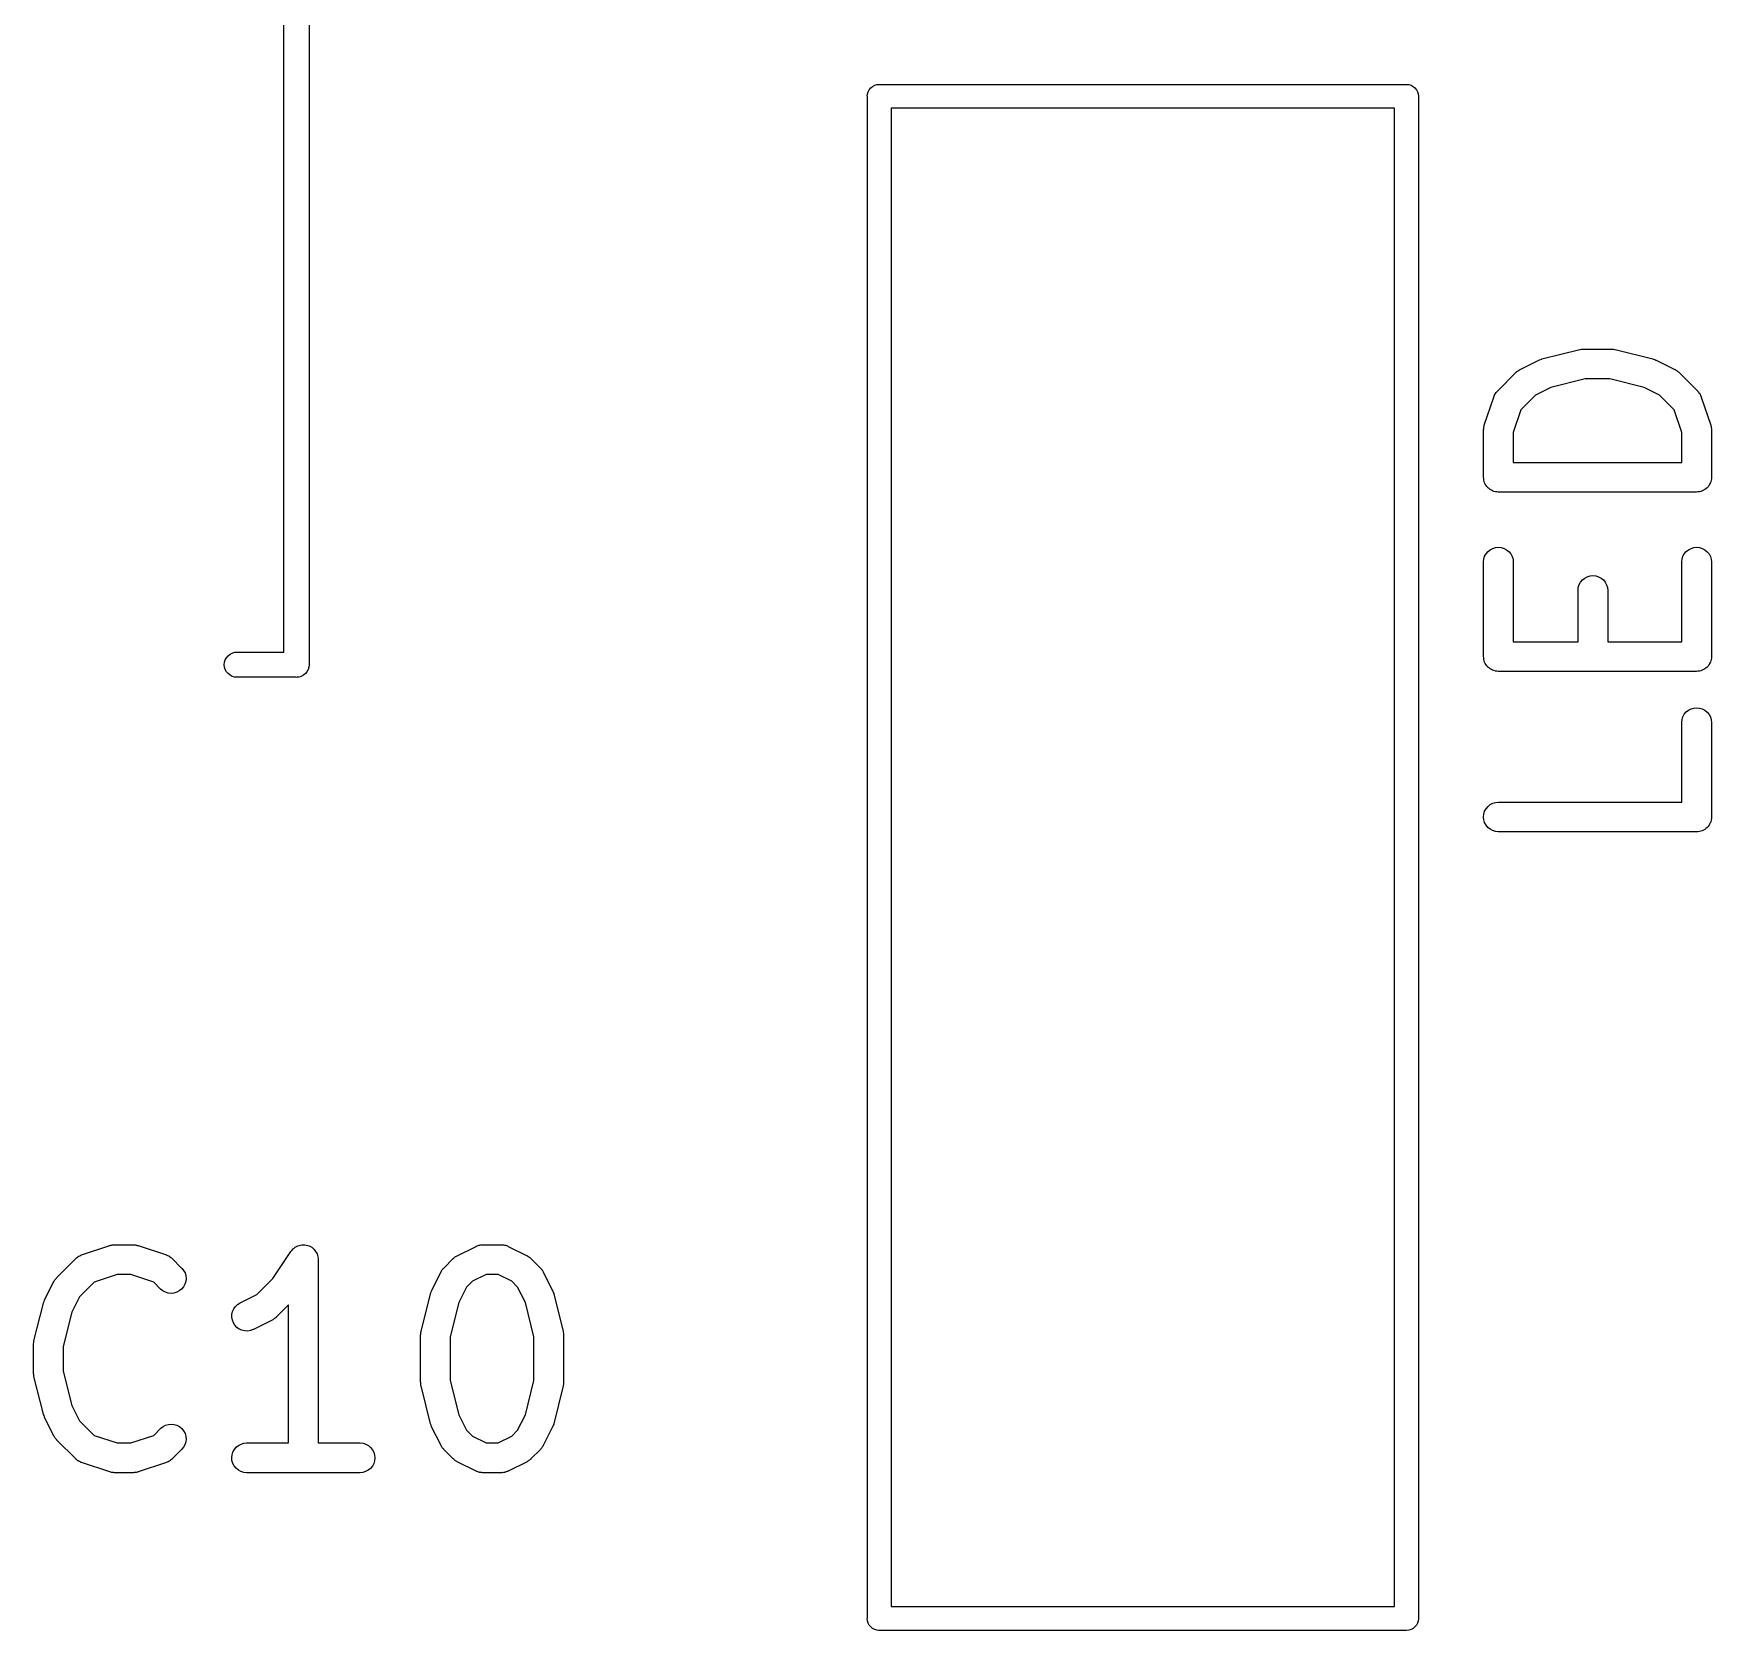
# Model space of a CAD drawing. Extents: x 82.9 to 154.2, y -94.9 to -68.3.
# Drawn here: x 145.76 to 154.23, y -87.62 to -79.57 of the extents above; entities that cross this region are included whole.
import ezdxf

# ---------------------------------------------------------------- set-up
doc = ezdxf.new("R2010")
doc.units = 0
doc.layers.add('BLACK', color=7, linetype='CONTINUOUS')

msp = doc.modelspace()

# ---------------------------------------------------------------- linework, layer by layer
at = {"layer": 'BLACK', "linetype": 'CONTINUOUS'}
for p, q in [((147.026, -82.6873), (147.025, -69.8143)), ((147.153, -69.7539), (147.153, -82.7477)), ((149.968, -79.883), (149.969, -79.8712)), ((149.969, -79.8859), (149.968, -79.883)), ((149.969, -79.8712), (149.973, -79.8599)), ((149.969, -87.56), (149.969, -79.8859)), ((149.973, -79.8599), (149.978, -79.8495)), ((149.978, -79.8495), (149.986, -79.8404)), ((149.986, -79.8404), (149.995, -79.8329)), ((149.995, -79.8329), (150.006, -79.8273)), ((150.006, -79.8273), (150.017, -79.8239)), ((150.017, -79.8239), (150.026, -79.823)), ((150.026, -79.823), (150.029, -79.8227)), ((150.029, -79.8227), (150.032, -79.823)), ((150.032, -79.823), (152.686, -79.823)), ((152.686, -79.823), (152.689, -79.8227)), ((152.689, -79.8227), (152.692, -79.823)), ((152.692, -79.823), (152.692, -79.823)), ((152.692, -79.823), (152.7, -79.8239)), ((152.7, -79.8239), (152.712, -79.8273)), ((152.712, -79.8273), (152.722, -79.8329)), ((152.722, -79.8329), (152.731, -79.8404)), ((152.731, -79.8404), (152.739, -79.8495)), ((152.739, -79.8495), (152.744, -79.8599)), ((152.744, -79.8599), (152.748, -79.8712)), ((152.748, -79.8712), (152.749, -79.883)), ((152.749, -79.883), (152.749, -79.8859)), ((152.749, -79.8859), (152.749, -87.5601)), ((150.089, -79.943), (150.089, -87.503)), ((152.629, -79.943), (150.089, -79.943)), ((152.629, -87.503), (152.629, -79.943)), ((153.372, -81.2082), (153.563, -81.1606)), ((153.563, -81.1606), (153.564, -81.1603)), ((153.564, -81.1603), (153.565, -81.1601)), ((153.565, -81.1601), (153.566, -81.1598)), ((153.566, -81.1598), (153.572, -81.1592)), ((153.572, -81.1592), (153.578, -81.1584)), ((153.578, -81.1584), (153.58, -81.1585)), ((153.58, -81.1585), (153.581, -81.1583)), ((153.581, -81.1583), (153.724, -81.1583)), ((153.724, -81.1583), (153.725, -81.1583)), ((153.725, -81.1583), (153.726, -81.1585)), ((153.726, -81.1585), (153.728, -81.1584)), ((153.728, -81.1584), (153.733, -81.1593)), ((153.733, -81.1593), (153.739, -81.16)), ((153.739, -81.16), (153.741, -81.1604)), ((153.741, -81.1604), (153.742, -81.1606)), ((153.742, -81.1606), (153.932, -81.2082)), ((153.262, -81.2615), (153.357, -81.2139)), ((153.357, -81.2139), (153.358, -81.2134)), ((153.358, -81.2131), (153.365, -81.2108)), ((153.358, -81.2133), (153.358, -81.2131)), ((153.358, -81.2134), (153.358, -81.2133)), ((153.365, -81.2108), (153.372, -81.2084)), ((153.372, -81.2083), (153.372, -81.2082)), ((153.372, -81.2084), (153.372, -81.2083)), ((153.932, -81.2082), (153.933, -81.2085)), ((153.933, -81.2085), (153.934, -81.2086)), ((153.934, -81.2086), (153.934, -81.2086)), ((153.934, -81.2086), (153.941, -81.2111)), ((153.941, -81.2111), (153.947, -81.2136)), ((153.947, -81.2136), (153.948, -81.2137)), ((153.948, -81.2137), (153.948, -81.2139)), ((153.948, -81.2139), (154.043, -81.2615)), ((153.147, -81.3708), (153.242, -81.2755)), ((153.242, -81.2755), (153.243, -81.2748)), ((153.243, -81.2748), (153.246, -81.2722)), ((153.246, -81.2722), (153.249, -81.2693)), ((153.249, -81.2693), (153.252, -81.2676)), ((153.252, -81.2676), (153.254, -81.2657)), ((153.254, -81.2657), (153.258, -81.2637)), ((153.258, -81.2637), (153.262, -81.2615)), ((153.59, -81.3083), (153.417, -81.3517)), ((153.715, -81.3083), (153.59, -81.3083)), ((153.888, -81.3517), (153.715, -81.3083)), ((154.043, -81.2615), (154.044, -81.262)), ((154.044, -81.262), (154.048, -81.2643)), ((154.048, -81.2643), (154.051, -81.2662)), ((154.051, -81.2662), (154.054, -81.2682)), ((154.054, -81.2682), (154.056, -81.2699)), ((154.056, -81.2699), (154.059, -81.2729)), ((154.059, -81.2729), (154.063, -81.2755)), ((154.063, -81.2755), (154.158, -81.3708)), ((153.081, -81.5429), (153.129, -81.4001)), ((153.129, -81.3991), (153.13, -81.3971)), ((153.129, -81.4001), (153.129, -81.3991)), ((153.13, -81.3971), (153.131, -81.395)), ((153.131, -81.395), (153.133, -81.3905)), ((153.133, -81.3905), (153.135, -81.3858)), ((153.135, -81.3858), (153.137, -81.384)), ((153.137, -81.384), (153.138, -81.3821)), ((153.138, -81.3821), (153.141, -81.3781)), ((153.141, -81.3781), (153.144, -81.374)), ((153.144, -81.374), (153.146, -81.3725)), ((153.146, -81.3725), (153.147, -81.3708)), ((153.34, -81.3902), (153.266, -81.4643)), ((153.417, -81.3517), (153.34, -81.3902)), ((153.965, -81.3902), (153.888, -81.3517)), ((154.039, -81.4643), (153.965, -81.3902)), ((154.158, -81.3708), (154.159, -81.3715)), ((154.159, -81.3715), (154.16, -81.3732)), ((154.16, -81.3732), (154.162, -81.3748)), ((154.162, -81.3748), (154.164, -81.379)), ((154.164, -81.379), (154.168, -81.383)), ((154.168, -81.383), (154.169, -81.3849)), ((154.169, -81.3849), (154.17, -81.3867)), ((154.17, -81.3867), (154.172, -81.3914)), ((154.172, -81.3914), (154.174, -81.396)), ((154.174, -81.396), (154.175, -81.3981)), ((154.175, -81.3981), (154.176, -81.4001)), ((154.176, -81.4001), (154.224, -81.5429)), ((153.266, -81.4643), (153.227, -81.5788)), ((154.077, -81.5788), (154.039, -81.4643)), ((153.077, -81.5656), (153.078, -81.5614)), ((153.077, -81.5667), (153.077, -81.5656)), ((153.077, -81.8048), (153.077, -81.5667)), ((153.078, -81.5572), (153.079, -81.5542)), ((153.078, -81.5614), (153.078, -81.5572)), ((153.079, -81.5511), (153.08, -81.5471)), ((153.079, -81.5542), (153.079, -81.5511)), ((153.08, -81.5471), (153.081, -81.5429)), ((153.227, -81.5788), (153.227, -81.7298)), ((154.077, -81.7298), (154.077, -81.5788)), ((154.224, -81.5429), (154.224, -81.5439)), ((154.224, -81.5439), (154.225, -81.5481)), ((154.225, -81.5481), (154.226, -81.5521)), ((154.226, -81.5521), (154.226, -81.5552)), ((154.226, -81.5552), (154.227, -81.5583)), ((154.227, -81.5583), (154.227, -81.5625)), ((154.227, -81.5625), (154.227, -81.5667)), ((154.227, -81.5667), (154.227, -81.8048)), ((153.227, -81.7298), (154.077, -81.7298)), ((153.078, -81.8118), (153.077, -81.8048)), ((153.079, -81.8188), (153.078, -81.8118)), ((153.079, -81.8191), (153.079, -81.8188)), ((153.079, -81.8193), (153.079, -81.8191)), ((153.081, -81.8261), (153.079, -81.8193)), ((153.083, -81.8329), (153.081, -81.8261)), ((153.083, -81.8331), (153.083, -81.8329)), ((153.083, -81.8333), (153.083, -81.8331)), ((153.086, -81.8396), (153.083, -81.8333)), ((153.09, -81.8458), (153.086, -81.8396)), ((153.09, -81.846), (153.09, -81.8458)), ((153.09, -81.8463), (153.09, -81.846)), ((153.094, -81.8518), (153.09, -81.8463)), ((154.215, -81.8467), (154.214, -81.8469)), ((154.218, -81.8405), (154.215, -81.8467)), ((154.221, -81.8343), (154.218, -81.8405)), ((154.222, -81.8338), (154.221, -81.8341)), ((154.221, -81.8341), (154.221, -81.8343)), ((154.224, -81.827), (154.222, -81.8338)), ((154.226, -81.8204), (154.224, -81.827)), ((154.227, -81.8129), (154.226, -81.8198)), ((154.226, -81.8198), (154.226, -81.8201)), ((154.226, -81.8201), (154.226, -81.8204)), ((154.227, -81.8048), (154.227, -81.8053)), ((154.227, -81.8053), (154.227, -81.8053)), ((154.227, -81.8053), (154.227, -81.8053)), ((154.227, -81.8053), (154.227, -81.8058)), ((154.227, -81.8058), (154.227, -81.8129)), ((153.099, -81.8572), (153.094, -81.8518)), ((153.099, -81.8574), (153.099, -81.8572)), ((153.099, -81.8576), (153.099, -81.8574)), ((153.105, -81.8621), (153.099, -81.8576)), ((153.11, -81.8666), (153.105, -81.8621)), ((153.11, -81.8668), (153.11, -81.8666)), ((153.11, -81.8669), (153.11, -81.8668)), ((153.117, -81.8703), (153.11, -81.8669)), ((153.123, -81.8737), (153.117, -81.8703)), ((153.123, -81.8738), (153.123, -81.8737)), ((153.123, -81.8739), (153.123, -81.8738)), ((153.13, -81.876), (153.123, -81.8739)), ((153.137, -81.8781), (153.13, -81.876)), ((153.137, -81.8782), (153.137, -81.8781)), ((153.144, -81.879), (153.137, -81.8782)), ((153.137, -81.8782), (153.137, -81.8782)), ((153.151, -81.8798), (153.144, -81.879)), ((153.152, -81.8798), (153.151, -81.8798)), ((154.152, -81.8798), (153.152, -81.8798)), ((153.152, -81.8798), (153.152, -81.8798)), ((153.152, -81.8798), (153.152, -81.8798)), ((153.152, -81.8798), (153.152, -81.8798)), ((154.159, -81.8791), (154.152, -81.8798)), ((154.166, -81.8784), (154.159, -81.8791)), ((154.167, -81.8784), (154.166, -81.8784)), ((154.174, -81.8763), (154.167, -81.8783)), ((154.167, -81.8783), (154.167, -81.8784)), ((154.18, -81.8743), (154.174, -81.8763)), ((154.181, -81.8742), (154.18, -81.8743)), ((154.187, -81.8708), (154.181, -81.8741)), ((154.181, -81.8741), (154.181, -81.8742)), ((154.193, -81.8675), (154.187, -81.8708)), ((154.194, -81.8674), (154.193, -81.8675)), ((154.199, -81.8627), (154.194, -81.8672)), ((154.194, -81.8672), (154.194, -81.8674)), ((154.205, -81.8583), (154.199, -81.8627)), ((154.21, -81.8526), (154.205, -81.858)), ((154.205, -81.858), (154.205, -81.8581)), ((154.205, -81.8581), (154.205, -81.8583)), ((154.214, -81.8471), (154.21, -81.8526)), ((154.214, -81.8469), (154.214, -81.8471)), ((153.09, -82.191), (153.1, -82.1797)), ((153.1, -82.1797), (153.111, -82.1706)), ((153.111, -82.1706), (153.124, -82.1638)), ((153.124, -82.1638), (153.138, -82.1597)), ((153.138, -82.1597), (153.153, -82.1583)), ((153.153, -82.1583), (153.167, -82.1599)), ((153.167, -82.1599), (153.181, -82.1642)), ((153.181, -82.1642), (153.194, -82.1712)), ((153.194, -82.1712), (153.206, -82.1805)), ((153.206, -82.1805), (153.215, -82.1918)), ((154.09, -82.191), (154.1, -82.1797)), ((154.1, -82.1797), (154.111, -82.1706)), ((154.111, -82.1706), (154.124, -82.1638)), ((154.124, -82.1638), (154.138, -82.1597)), ((154.138, -82.1597), (154.153, -82.1583)), ((154.153, -82.1583), (154.167, -82.1599)), ((154.167, -82.1599), (154.181, -82.1642)), ((154.181, -82.1642), (154.194, -82.1712)), ((154.194, -82.1712), (154.206, -82.1805)), ((154.206, -82.1805), (154.215, -82.1918)), ((153.077, -82.2323), (153.079, -82.2177)), ((153.077, -82.2333), (153.077, -82.2323)), ((153.077, -82.7095), (153.077, -82.2333)), ((153.079, -82.2177), (153.083, -82.2038)), ((153.083, -82.2038), (153.09, -82.191)), ((153.215, -82.1918), (153.222, -82.2048)), ((153.222, -82.2048), (153.226, -82.2188)), ((153.226, -82.2188), (153.227, -82.2333)), ((153.227, -82.2333), (153.227, -82.6345)), ((154.077, -82.2323), (154.079, -82.2177)), ((154.077, -82.2333), (154.077, -82.2323)), ((154.077, -82.6345), (154.077, -82.2333)), ((154.079, -82.2177), (154.083, -82.2038)), ((154.083, -82.2038), (154.09, -82.191)), ((154.215, -82.1918), (154.222, -82.2048)), ((154.222, -82.2048), (154.226, -82.2188)), ((154.226, -82.2188), (154.227, -82.2333)), ((154.227, -82.2333), (154.227, -82.7095)), ((153.555, -82.3606), (153.56, -82.3466)), ((153.56, -82.3466), (153.567, -82.3338)), ((153.567, -82.3338), (153.576, -82.3226)), ((153.576, -82.3226), (153.588, -82.3134)), ((153.588, -82.3134), (153.6, -82.3067)), ((153.6, -82.3067), (153.615, -82.3025)), ((153.615, -82.3025), (153.629, -82.3012)), ((153.629, -82.3012), (153.644, -82.3027)), ((153.644, -82.3027), (153.658, -82.307)), ((153.658, -82.307), (153.671, -82.314)), ((153.671, -82.314), (153.682, -82.3233)), ((153.682, -82.3233), (153.691, -82.3347)), ((153.691, -82.3347), (153.698, -82.3476)), ((153.698, -82.3476), (153.702, -82.3616)), ((153.554, -82.3751), (153.555, -82.3606)), ((153.554, -82.3762), (153.554, -82.3751)), ((153.554, -82.6345), (153.554, -82.3762)), ((153.702, -82.3616), (153.704, -82.3762)), ((153.704, -82.3762), (153.704, -82.6345)), ((146.754, -82.6977), (146.765, -82.6919)), ((146.765, -82.6919), (146.777, -82.6882)), ((146.777, -82.6882), (146.786, -82.6873)), ((146.786, -82.6873), (147.026, -82.6873)), ((153.227, -82.6345), (153.554, -82.6345)), ((153.704, -82.6345), (154.077, -82.6345)), ((146.725, -82.7508), (146.726, -82.7384)), ((146.726, -82.7632), (146.725, -82.7508)), ((146.726, -82.7384), (146.73, -82.7264)), ((146.73, -82.7752), (146.726, -82.7632)), ((146.73, -82.7264), (146.736, -82.7154)), ((146.736, -82.7862), (146.73, -82.7752)), ((146.736, -82.7154), (146.744, -82.7057)), ((146.744, -82.7057), (146.754, -82.6977)), ((147.148, -82.7752), (147.142, -82.7862)), ((147.152, -82.7632), (147.148, -82.7752)), ((147.153, -82.7508), (147.152, -82.7632)), ((147.153, -82.7477), (147.153, -82.7508)), ((153.078, -82.7166), (153.077, -82.7095)), ((153.079, -82.7236), (153.078, -82.7166)), ((153.079, -82.7238), (153.079, -82.7236)), ((153.079, -82.7241), (153.079, -82.7238)), ((153.081, -82.7308), (153.079, -82.7241)), ((153.083, -82.7376), (153.081, -82.7308)), ((153.083, -82.7379), (153.083, -82.7376)), ((153.083, -82.7381), (153.083, -82.7379)), ((153.086, -82.7443), (153.083, -82.7381)), ((153.09, -82.7506), (153.086, -82.7443)), ((153.09, -82.7508), (153.09, -82.7506)), ((153.09, -82.751), (153.09, -82.7508)), ((153.094, -82.7565), (153.09, -82.751)), ((153.099, -82.762), (153.094, -82.7565)), ((153.099, -82.7622), (153.099, -82.762)), ((153.099, -82.7624), (153.099, -82.7622)), ((153.105, -82.7669), (153.099, -82.7624)), ((153.11, -82.7714), (153.105, -82.7669)), ((153.11, -82.7715), (153.11, -82.7714)), ((153.11, -82.7717), (153.11, -82.7715)), ((153.117, -82.775), (153.11, -82.7717)), ((153.123, -82.7785), (153.117, -82.775)), ((154.187, -82.7755), (154.181, -82.7789)), ((154.193, -82.7723), (154.187, -82.7755)), ((154.194, -82.7721), (154.193, -82.7723)), ((154.199, -82.7675), (154.194, -82.772)), ((154.194, -82.772), (154.194, -82.7721)), ((154.205, -82.7631), (154.199, -82.7675)), ((154.21, -82.7573), (154.205, -82.7627)), ((154.205, -82.7627), (154.205, -82.7629)), ((154.205, -82.7629), (154.205, -82.7631)), ((154.214, -82.7519), (154.21, -82.7573)), ((154.215, -82.7515), (154.214, -82.7517)), ((154.214, -82.7517), (154.214, -82.7519)), ((154.218, -82.7453), (154.215, -82.7515)), ((154.221, -82.7391), (154.218, -82.7453)), ((154.222, -82.7386), (154.221, -82.7388)), ((154.221, -82.7388), (154.221, -82.7391)), ((154.224, -82.7318), (154.222, -82.7386)), ((154.226, -82.7251), (154.224, -82.7318)), ((154.227, -82.7176), (154.226, -82.7246)), ((154.226, -82.7246), (154.226, -82.7249)), ((154.226, -82.7249), (154.226, -82.7251)), ((154.227, -82.7095), (154.227, -82.71)), ((154.227, -82.71), (154.227, -82.71)), ((154.227, -82.71), (154.227, -82.7101)), ((154.227, -82.7101), (154.227, -82.7106)), ((154.227, -82.7106), (154.227, -82.7176)), ((146.744, -82.7959), (146.736, -82.7862)), ((146.754, -82.8039), (146.744, -82.7959)), ((146.765, -82.8097), (146.754, -82.8039)), ((146.777, -82.8134), (146.765, -82.8097)), ((146.786, -82.8143), (146.777, -82.8134)), ((147.086, -82.8143), (146.786, -82.8143)), ((147.089, -82.8146), (147.086, -82.8143)), ((147.092, -82.8143), (147.089, -82.8146)), ((147.101, -82.8134), (147.092, -82.8143)), ((147.113, -82.8097), (147.101, -82.8134)), ((147.124, -82.8039), (147.113, -82.8097)), ((147.134, -82.7959), (147.124, -82.8039)), ((147.142, -82.7862), (147.134, -82.7959)), ((153.123, -82.7787), (153.123, -82.7785)), ((153.123, -82.7785), (153.123, -82.7785)), ((153.13, -82.7808), (153.123, -82.7787)), ((153.137, -82.7829), (153.13, -82.7808)), ((153.137, -82.783), (153.137, -82.7829)), ((153.137, -82.7829), (153.137, -82.7829)), ((153.144, -82.7837), (153.137, -82.783)), ((153.151, -82.7845), (153.144, -82.7837)), ((153.152, -82.7845), (153.151, -82.7845)), ((154.152, -82.7845), (153.152, -82.7845)), ((153.152, -82.7845), (153.152, -82.7845)), ((153.152, -82.7845), (153.152, -82.7845)), ((153.152, -82.7845), (153.152, -82.7845)), ((154.159, -82.7838), (154.152, -82.7845)), ((154.166, -82.7832), (154.159, -82.7838)), ((154.167, -82.7831), (154.166, -82.7832)), ((154.174, -82.7811), (154.167, -82.7831)), ((154.167, -82.7831), (154.167, -82.7831)), ((154.18, -82.7791), (154.174, -82.7811)), ((154.181, -82.7789), (154.18, -82.7791)), ((154.181, -82.7789), (154.181, -82.7789)), ((154.077, -83.0418), (154.079, -83.0273)), ((154.079, -83.0273), (154.083, -83.0133)), ((154.083, -83.0133), (154.09, -83.0005)), ((154.09, -83.0005), (154.1, -82.9893)), ((154.1, -82.9893), (154.111, -82.9801)), ((154.111, -82.9801), (154.124, -82.9733)), ((154.124, -82.9733), (154.138, -82.9692)), ((154.138, -82.9692), (154.153, -82.9679)), ((154.153, -82.9679), (154.167, -82.9694)), ((154.167, -82.9694), (154.181, -82.9737)), ((154.181, -82.9737), (154.194, -82.9807)), ((154.194, -82.9807), (154.206, -82.99)), ((154.206, -82.99), (154.215, -83.0014)), ((154.215, -83.0014), (154.222, -83.0143)), ((154.222, -83.0143), (154.226, -83.0283)), ((154.226, -83.0283), (154.227, -83.0429)), ((154.077, -83.0429), (154.077, -83.0418)), ((154.077, -83.444), (154.077, -83.0429)), ((154.227, -83.0429), (154.227, -83.519)), ((153.111, -83.4566), (153.124, -83.4497)), ((153.124, -83.4497), (153.138, -83.4455)), ((153.138, -83.4455), (153.152, -83.444)), ((153.152, -83.444), (154.077, -83.444)), ((153.077, -83.5185), (153.079, -83.504)), ((153.079, -83.5331), (153.077, -83.5185)), ((153.079, -83.504), (153.083, -83.49)), ((153.083, -83.5471), (153.079, -83.5331)), ((153.083, -83.49), (153.09, -83.4771)), ((153.09, -83.4771), (153.1, -83.4658)), ((153.1, -83.4658), (153.111, -83.4566)), ((154.226, -83.5346), (154.224, -83.5413)), ((154.227, -83.5271), (154.226, -83.5341)), ((154.226, -83.5341), (154.226, -83.5344)), ((154.226, -83.5344), (154.226, -83.5346)), ((154.227, -83.519), (154.227, -83.5196)), ((154.227, -83.5196), (154.227, -83.5196)), ((154.227, -83.5196), (154.227, -83.5196)), ((154.227, -83.5196), (154.227, -83.5201)), ((154.227, -83.5201), (154.227, -83.5271)), ((153.09, -83.5601), (153.083, -83.5471)), ((153.099, -83.5715), (153.09, -83.5601)), ((153.11, -83.5809), (153.099, -83.5715)), ((153.123, -83.588), (153.11, -83.5809)), ((153.137, -83.5924), (153.123, -83.588)), ((153.151, -83.594), (153.137, -83.5924)), ((153.152, -83.594), (153.151, -83.594)), ((154.152, -83.594), (153.152, -83.594)), ((154.159, -83.5934), (154.152, -83.594)), ((154.166, -83.5927), (154.159, -83.5934)), ((154.167, -83.5926), (154.166, -83.5927)), ((154.174, -83.5906), (154.167, -83.5926)), ((154.167, -83.5926), (154.167, -83.5926)), ((154.18, -83.5886), (154.174, -83.5906)), ((154.181, -83.5885), (154.18, -83.5886)), ((154.187, -83.5851), (154.181, -83.5884)), ((154.181, -83.5884), (154.181, -83.5885)), ((154.193, -83.5818), (154.187, -83.5851)), ((154.194, -83.5816), (154.193, -83.5818)), ((154.199, -83.577), (154.194, -83.5815)), ((154.194, -83.5815), (154.194, -83.5816)), ((154.205, -83.5726), (154.199, -83.577)), ((154.21, -83.5668), (154.205, -83.5723)), ((154.205, -83.5723), (154.205, -83.5724)), ((154.205, -83.5724), (154.205, -83.5726)), ((154.214, -83.5614), (154.21, -83.5668)), ((154.215, -83.561), (154.214, -83.5612)), ((154.214, -83.5612), (154.214, -83.5614)), ((154.218, -83.5548), (154.215, -83.561)), ((154.221, -83.5486), (154.218, -83.5548)), ((154.222, -83.5481), (154.221, -83.5483)), ((154.221, -83.5483), (154.221, -83.5486)), ((154.224, -83.5413), (154.222, -83.5481)), ((145.98, -85.7433), (145.984, -85.7403)), ((145.984, -85.7403), (145.988, -85.7371)), ((145.988, -85.7371), (145.99, -85.7361)), ((145.99, -85.7361), (145.991, -85.7348)), ((145.991, -85.7348), (145.996, -85.7327)), ((145.996, -85.7327), (146.001, -85.7304)), ((146.001, -85.7304), (146.003, -85.7297)), ((146.003, -85.7297), (146.005, -85.7288)), ((146.005, -85.7288), (146.148, -85.6812)), ((146.148, -85.6812), (146.149, -85.6809)), ((146.149, -85.6809), (146.153, -85.68)), ((146.153, -85.68), (146.157, -85.6788)), ((146.157, -85.6788), (146.16, -85.6785)), ((146.16, -85.6785), (146.163, -85.6779)), ((146.163, -85.6779), (146.167, -85.6778)), ((146.167, -85.6778), (146.171, -85.6774)), ((146.171, -85.6774), (146.267, -85.6774)), ((146.267, -85.6774), (146.268, -85.6774)), ((146.268, -85.6774), (146.272, -85.6779)), ((146.272, -85.6779), (146.276, -85.678)), ((146.276, -85.678), (146.279, -85.6787)), ((146.279, -85.6787), (146.282, -85.679)), ((146.282, -85.679), (146.286, -85.6803)), ((146.286, -85.6803), (146.29, -85.6812)), ((146.29, -85.6812), (146.433, -85.7288)), ((146.433, -85.7288), (146.434, -85.7292)), ((146.434, -85.7292), (146.436, -85.7301)), ((146.436, -85.7301), (146.438, -85.7308)), ((146.438, -85.7308), (146.443, -85.7332)), ((146.443, -85.7332), (146.448, -85.7353)), ((146.448, -85.7353), (146.449, -85.7366)), ((146.449, -85.7366), (146.451, -85.7377)), ((146.451, -85.7377), (146.455, -85.7409)), ((146.97, -85.8475), (147.061, -85.7108)), ((147.061, -85.7108), (147.062, -85.71)), ((147.062, -85.7099), (147.067, -85.7043)), ((147.062, -85.71), (147.062, -85.7099)), ((147.062, -85.71), (147.062, -85.71)), ((147.062, -85.71), (147.062, -85.71)), ((147.067, -85.7043), (147.071, -85.6988)), ((147.071, -85.6987), (147.077, -85.694)), ((147.071, -85.6988), (147.071, -85.6987)), ((147.071, -85.6988), (147.071, -85.6988)), ((147.077, -85.694), (147.083, -85.6896)), ((147.083, -85.6896), (147.09, -85.686)), ((147.083, -85.6896), (147.083, -85.6896)), ((147.083, -85.6896), (147.083, -85.6896)), ((147.09, -85.686), (147.096, -85.6828)), ((147.096, -85.6828), (147.103, -85.6807)), ((147.096, -85.6828), (147.096, -85.6828)), ((147.096, -85.6828), (147.096, -85.6828)), ((147.103, -85.6807), (147.11, -85.6787)), ((147.11, -85.6787), (147.117, -85.678)), ((147.11, -85.6787), (147.11, -85.6787)), ((147.11, -85.6787), (147.11, -85.6787)), ((147.117, -85.678), (147.124, -85.6774)), ((147.124, -85.6774), (147.124, -85.6774)), ((147.124, -85.6774), (147.132, -85.6782)), ((147.124, -85.6774), (147.124, -85.6774)), ((147.132, -85.6782), (147.139, -85.6789)), ((147.139, -85.6789), (147.139, -85.6789)), ((147.139, -85.6789), (147.139, -85.6789)), ((147.139, -85.6789), (147.146, -85.6812)), ((147.146, -85.6812), (147.153, -85.6832)), ((147.153, -85.6832), (147.153, -85.6833)), ((147.153, -85.6833), (147.153, -85.6833)), ((147.153, -85.6833), (147.16, -85.6868)), ((147.16, -85.6868), (147.166, -85.6902)), ((147.166, -85.6902), (147.166, -85.6902)), ((147.166, -85.6902), (147.166, -85.6903)), ((147.166, -85.6903), (147.171, -85.6949)), ((147.171, -85.6949), (147.177, -85.6995)), ((147.177, -85.6995), (147.177, -85.6996)), ((147.177, -85.6996), (147.177, -85.6996)), ((147.177, -85.6996), (147.182, -85.7056)), ((147.182, -85.7056), (147.186, -85.7109)), ((147.186, -85.7109), (147.186, -85.7109)), ((147.186, -85.7109), (147.186, -85.711)), ((147.186, -85.711), (147.19, -85.7178)), ((147.19, -85.7178), (147.193, -85.7238)), ((147.193, -85.7238), (147.193, -85.7239)), ((147.193, -85.7239), (147.193, -85.7239)), ((147.193, -85.7239), (147.195, -85.731)), ((147.195, -85.731), (147.197, -85.7378)), ((147.197, -85.7378), (147.197, -85.7379)), ((147.197, -85.7379), (147.197, -85.7379)), ((147.197, -85.7379), (147.198, -85.7448)), ((147.887, -85.7407), (147.89, -85.739)), ((147.89, -85.739), (147.892, -85.7371)), ((147.892, -85.7371), (147.896, -85.7352)), ((147.896, -85.7352), (147.9, -85.7329)), ((147.9, -85.7329), (147.995, -85.6853)), ((147.995, -85.6853), (147.996, -85.6848)), ((147.996, -85.6848), (147.998, -85.6841)), ((147.998, -85.6841), (148, -85.683)), ((148, -85.683), (148.005, -85.6816)), ((148.005, -85.6816), (148.01, -85.6798)), ((148.01, -85.6798), (148.012, -85.6794)), ((148.012, -85.6794), (148.014, -85.6788)), ((148.014, -85.6788), (148.019, -85.6783)), ((148.019, -85.6783), (148.024, -85.6775)), ((148.024, -85.6775), (148.026, -85.6776)), ((148.026, -85.6776), (148.029, -85.6774)), ((148.029, -85.6774), (148.124, -85.6774)), ((148.124, -85.6774), (148.125, -85.6774)), ((148.125, -85.6774), (148.127, -85.6776)), ((148.127, -85.6776), (148.129, -85.6776)), ((148.129, -85.6776), (148.134, -85.6784)), ((148.134, -85.6784), (148.139, -85.679)), ((148.139, -85.679), (148.141, -85.6797)), ((148.141, -85.6797), (148.144, -85.6801)), ((148.144, -85.6801), (148.148, -85.6819)), ((148.148, -85.6819), (148.153, -85.6834)), ((148.153, -85.6834), (148.155, -85.6845)), ((148.155, -85.6845), (148.157, -85.6853)), ((148.157, -85.6853), (148.253, -85.7329)), ((148.253, -85.7329), (148.254, -85.7334)), ((148.254, -85.7334), (148.257, -85.7357)), ((148.257, -85.7357), (148.261, -85.7377)), ((148.261, -85.7377), (148.263, -85.7397)), ((148.263, -85.7397), (148.266, -85.7414)), ((145.88, -85.8422), (145.976, -85.747)), ((145.976, -85.7462), (145.978, -85.7449)), ((145.976, -85.747), (145.976, -85.7462)), ((145.978, -85.7449), (145.98, -85.7433)), ((146.455, -85.7409), (146.459, -85.7439)), ((146.459, -85.7439), (146.461, -85.7456)), ((146.461, -85.7456), (146.463, -85.747)), ((146.463, -85.747), (146.51, -85.7946)), ((146.51, -85.7946), (146.511, -85.7953)), ((146.511, -85.7953), (146.52, -85.8068)), ((146.52, -85.8068), (146.527, -85.8198)), ((146.527, -85.8198), (146.531, -85.8338)), ((147.198, -85.7448), (147.199, -85.7524)), ((147.199, -85.7524), (147.199, -86.6774)), ((147.771, -85.9093), (147.819, -85.8141)), ((147.819, -85.8131), (147.821, -85.8096)), ((147.819, -85.8141), (147.819, -85.8131)), ((147.821, -85.8096), (147.823, -85.8059)), ((147.823, -85.8059), (147.825, -85.8035)), ((147.825, -85.8035), (147.827, -85.8009)), ((147.827, -85.8009), (147.83, -85.7978)), ((147.83, -85.7978), (147.833, -85.7946)), ((147.833, -85.7946), (147.88, -85.747)), ((147.88, -85.747), (147.881, -85.7462)), ((147.881, -85.7462), (147.884, -85.7436)), ((147.884, -85.7436), (147.887, -85.7407)), ((148.266, -85.7414), (148.269, -85.7443)), ((148.269, -85.7443), (148.272, -85.747)), ((148.272, -85.747), (148.32, -85.7946)), ((148.32, -85.7946), (148.32, -85.7953)), ((148.32, -85.7953), (148.323, -85.7986)), ((148.323, -85.7986), (148.326, -85.8017)), ((148.326, -85.8017), (148.328, -85.8043)), ((148.328, -85.8043), (148.33, -85.8068)), ((148.33, -85.8068), (148.332, -85.8105)), ((148.332, -85.8105), (148.334, -85.8141)), ((148.334, -85.8141), (148.381, -85.9093)), ((145.819, -85.9569), (145.866, -85.8617)), ((145.866, -85.8617), (145.867, -85.8608)), ((145.867, -85.8608), (145.869, -85.8572)), ((145.869, -85.8572), (145.871, -85.8535)), ((145.871, -85.8535), (145.873, -85.8511)), ((145.873, -85.8511), (145.875, -85.8485)), ((145.875, -85.8485), (145.878, -85.8455)), ((145.878, -85.8455), (145.88, -85.8422)), ((146.069, -85.8656), (145.995, -85.9397)), ((146.184, -85.8274), (146.069, -85.8656)), ((146.254, -85.8274), (146.184, -85.8274)), ((146.369, -85.8656), (146.254, -85.8274)), ((146.404, -85.9007), (146.369, -85.8656)), ((146.415, -85.9099), (146.404, -85.9007)), ((146.51, -85.901), (146.498, -85.9102)), ((146.519, -85.8898), (146.51, -85.901)), ((146.526, -85.8769), (146.519, -85.8898)), ((146.531, -85.863), (146.526, -85.8769)), ((146.531, -85.8338), (146.532, -85.8484)), ((146.532, -85.8484), (146.531, -85.863)), ((146.889, -85.9288), (146.97, -85.8475)), ((147.771, -85.9096), (147.771, -85.9093)), ((147.771, -85.9099), (147.771, -85.9096)), ((147.947, -85.892), (147.909, -85.969)), ((147.978, -85.8616), (147.947, -85.892)), ((148.046, -85.8274), (147.978, -85.8616)), ((148.106, -85.8274), (148.046, -85.8274)), ((148.175, -85.8616), (148.106, -85.8274)), ((148.205, -85.892), (148.175, -85.8616)), ((148.244, -85.969), (148.205, -85.892)), ((148.381, -85.9093), (148.382, -85.9103)), ((145.765, -86.1628), (145.813, -85.9723)), ((145.813, -85.9706), (145.816, -85.9641)), ((145.813, -85.9709), (145.813, -85.9706)), ((145.813, -85.9713), (145.813, -85.9709)), ((145.813, -85.9723), (145.813, -85.9713)), ((145.816, -85.9641), (145.818, -85.9576)), ((145.818, -85.9576), (145.819, -85.9573)), ((145.819, -85.9573), (145.819, -85.9569)), ((145.995, -85.9397), (145.956, -86.0167)), ((146.428, -85.9169), (146.415, -85.9099)), ((146.442, -85.9211), (146.428, -85.9169)), ((146.457, -85.9226), (146.442, -85.9211)), ((146.471, -85.9212), (146.457, -85.9226)), ((146.485, -85.9171), (146.471, -85.9212)), ((146.498, -85.9102), (146.485, -85.9171)), ((146.773, -86.0008), (146.782, -85.9889)), ((146.782, -85.9889), (146.792, -85.9788)), ((146.792, -85.9788), (146.805, -85.971)), ((146.805, -85.971), (146.889, -85.9288)), ((147.049, -85.9811), (146.986, -86.0435)), ((147.049, -86.6774), (147.049, -85.9811)), ((147.718, -86.1151), (147.765, -85.9247)), ((147.765, -85.9247), (147.766, -85.9237)), ((147.766, -85.923), (147.768, -85.9165)), ((147.766, -85.9233), (147.766, -85.923)), ((147.766, -85.9237), (147.766, -85.9233)), ((147.768, -85.9165), (147.771, -85.9099)), ((147.909, -85.969), (147.865, -86.1426)), ((148.287, -86.1426), (148.244, -85.969)), ((148.382, -85.9103), (148.382, -85.9106)), ((148.382, -85.9106), (148.382, -85.9109)), ((148.382, -85.9109), (148.384, -85.9175)), ((148.384, -85.9175), (148.387, -85.924)), ((148.387, -85.924), (148.387, -85.9243)), ((148.387, -85.9243), (148.387, -85.9247)), ((148.387, -85.9247), (148.435, -86.1151)), ((145.956, -86.0167), (145.913, -86.1902)), ((146.763, -86.043), (146.764, -86.0284)), ((146.766, -86.0575), (146.763, -86.043)), ((146.764, -86.0284), (146.767, -86.0141)), ((146.771, -86.0712), (146.766, -86.0575)), ((146.767, -86.0141), (146.773, -86.0008)), ((146.778, -86.0836), (146.771, -86.0712)), ((146.967, -86.0576), (146.872, -86.1052)), ((146.97, -86.0553), (146.967, -86.0576)), ((146.974, -86.0534), (146.97, -86.0553)), ((146.977, -86.0514), (146.974, -86.0534)), ((146.979, -86.0498), (146.977, -86.0514)), ((146.982, -86.0469), (146.979, -86.0498)), ((146.986, -86.0442), (146.982, -86.0469)), ((146.986, -86.0435), (146.986, -86.0442)), ((145.765, -86.1641), (145.765, -86.1628)), ((146.788, -86.0943), (146.778, -86.0836)), ((146.8, -86.1029), (146.788, -86.0943)), ((146.814, -86.109), (146.8, -86.1029)), ((146.828, -86.1124), (146.814, -86.109)), ((146.842, -86.113), (146.828, -86.1124)), ((146.857, -86.1107), (146.842, -86.113)), ((146.871, -86.1056), (146.857, -86.1107)), ((146.872, -86.1052), (146.871, -86.1056)), ((147.715, -86.1323), (147.716, -86.131)), ((147.715, -86.1333), (147.715, -86.1323)), ((147.715, -86.3714), (147.715, -86.1333)), ((147.716, -86.1237), (147.717, -86.1177)), ((147.716, -86.1296), (147.716, -86.1237)), ((147.716, -86.131), (147.716, -86.1296)), ((147.717, -86.1177), (147.718, -86.1165)), ((147.718, -86.1165), (147.718, -86.1151)), ((147.865, -86.1426), (147.865, -86.3622)), ((148.287, -86.3622), (148.287, -86.1426)), ((148.435, -86.1151), (148.435, -86.1162)), ((148.435, -86.1162), (148.435, -86.1175)), ((148.435, -86.1175), (148.435, -86.1188)), ((148.435, -86.1188), (148.436, -86.1247)), ((148.436, -86.1247), (148.437, -86.1307)), ((148.437, -86.1307), (148.437, -86.132)), ((148.437, -86.132), (148.437, -86.1333)), ((148.437, -86.1333), (148.437, -86.3714)), ((145.763, -86.1772), (145.764, -86.1713)), ((145.763, -86.1786), (145.763, -86.1772)), ((145.763, -86.1799), (145.763, -86.1786)), ((145.763, -86.181), (145.763, -86.1799)), ((145.763, -86.3238), (145.763, -86.181)), ((145.764, -86.1713), (145.765, -86.1654)), ((145.765, -86.1654), (145.765, -86.1641)), ((145.913, -86.1902), (145.913, -86.3146)), ((145.763, -86.3251), (145.763, -86.3238)), ((145.763, -86.3265), (145.763, -86.3251)), ((145.764, -86.3324), (145.763, -86.3265)), ((145.765, -86.3384), (145.764, -86.3324)), ((145.913, -86.3146), (145.956, -86.4881)), ((145.765, -86.3397), (145.765, -86.3384)), ((145.765, -86.341), (145.765, -86.3397)), ((145.765, -86.342), (145.765, -86.341)), ((145.813, -86.5325), (145.765, -86.342)), ((147.716, -86.3728), (147.715, -86.3714)), ((147.716, -86.3741), (147.716, -86.3728)), ((147.716, -86.38), (147.716, -86.3741)), ((147.717, -86.386), (147.716, -86.38)), ((147.717, -86.3873), (147.717, -86.386)), ((147.717, -86.3886), (147.717, -86.3873)), ((147.718, -86.3896), (147.717, -86.3886)), ((147.765, -86.5801), (147.718, -86.3896)), ((147.865, -86.3622), (147.909, -86.5357)), ((148.244, -86.5357), (148.287, -86.3622)), ((148.435, -86.3896), (148.387, -86.5801)), ((148.436, -86.3811), (148.435, -86.387)), ((148.435, -86.387), (148.435, -86.3883)), ((148.435, -86.3883), (148.435, -86.3896)), ((148.437, -86.3751), (148.436, -86.3811)), ((148.437, -86.3714), (148.437, -86.3725)), ((148.437, -86.3725), (148.437, -86.3738)), ((148.437, -86.3738), (148.437, -86.3751)), ((145.956, -86.4881), (145.995, -86.5651)), ((145.813, -86.5328), (145.813, -86.5325)), ((145.813, -86.5331), (145.813, -86.5328)), ((145.816, -86.5396), (145.813, -86.5331)), ((145.818, -86.5463), (145.816, -86.5396)), ((145.818, -86.5466), (145.818, -86.5463)), ((145.818, -86.5469), (145.818, -86.5466)), ((145.819, -86.5478), (145.818, -86.5469)), ((145.866, -86.6431), (145.819, -86.5478)), ((145.995, -86.5651), (146.069, -86.6392)), ((146.429, -86.5875), (146.443, -86.5834)), ((146.443, -86.5834), (146.458, -86.5821)), ((146.458, -86.5821), (146.472, -86.5837)), ((146.472, -86.5837), (146.486, -86.5881)), ((147.765, -86.5804), (147.765, -86.5801)), ((147.766, -86.5808), (147.765, -86.5804)), ((147.768, -86.5873), (147.766, -86.5808)), ((147.909, -86.5357), (147.947, -86.6127)), ((148.205, -86.6127), (148.244, -86.5357)), ((148.387, -86.5818), (148.384, -86.5883)), ((148.387, -86.5801), (148.387, -86.5811)), ((148.387, -86.5811), (148.387, -86.5814)), ((148.387, -86.5814), (148.387, -86.5818)), ((145.868, -86.6466), (145.866, -86.6431)), ((145.87, -86.6504), (145.868, -86.6466)), ((145.872, -86.6528), (145.87, -86.6504)), ((145.874, -86.6555), (145.872, -86.6528)), ((145.877, -86.6585), (145.874, -86.6555)), ((145.88, -86.6618), (145.877, -86.6585)), ((145.88, -86.6626), (145.88, -86.6618)), ((145.976, -86.7578), (145.88, -86.6626)), ((146.069, -86.6392), (146.184, -86.6774)), ((146.254, -86.6774), (146.369, -86.6392)), ((146.369, -86.6392), (146.404, -86.6041)), ((146.404, -86.6041), (146.405, -86.6034)), ((146.405, -86.6034), (146.416, -86.5942)), ((146.416, -86.5942), (146.429, -86.5875)), ((146.486, -86.5881), (146.499, -86.5951)), ((146.499, -86.5951), (146.511, -86.6045)), ((146.511, -86.6045), (146.52, -86.6159)), ((146.52, -86.6159), (146.527, -86.6288)), ((146.527, -86.6288), (146.531, -86.6428)), ((146.531, -86.6428), (146.532, -86.6574)), ((146.532, -86.6574), (146.531, -86.672)), ((147.77, -86.5939), (147.768, -86.5873)), ((147.77, -86.5942), (147.77, -86.5939)), ((147.771, -86.5945), (147.77, -86.5942)), ((147.771, -86.5954), (147.771, -86.5945)), ((147.819, -86.6907), (147.771, -86.5954)), ((147.947, -86.6127), (147.978, -86.6431)), ((147.978, -86.6431), (148.046, -86.6774)), ((148.106, -86.6774), (148.175, -86.6431)), ((148.175, -86.6431), (148.205, -86.6127)), ((148.381, -86.5954), (148.334, -86.6907)), ((148.382, -86.5948), (148.381, -86.5951)), ((148.381, -86.5951), (148.381, -86.5954)), ((148.384, -86.5883), (148.382, -86.5948)), ((146.184, -86.6774), (146.254, -86.6774)), ((146.51, -86.7102), (146.463, -86.7578)), ((146.519, -86.6989), (146.51, -86.7102)), ((146.526, -86.686), (146.519, -86.6989)), ((146.531, -86.672), (146.526, -86.686)), ((146.763, -86.7519), (146.765, -86.7373)), ((146.764, -86.7664), (146.763, -86.7519)), ((146.765, -86.7373), (146.769, -86.7233)), ((146.769, -86.7233), (146.776, -86.7104)), ((146.776, -86.7104), (146.785, -86.6992)), ((146.785, -86.6992), (146.797, -86.6899)), ((146.797, -86.6899), (146.81, -86.683)), ((146.81, -86.683), (146.824, -86.6788)), ((146.824, -86.6788), (146.838, -86.6774)), ((146.838, -86.6774), (147.049, -86.6774)), ((147.199, -86.6774), (147.41, -86.6774)), ((147.41, -86.6774), (147.411, -86.6774)), ((147.411, -86.6774), (147.425, -86.679)), ((147.425, -86.679), (147.439, -86.6834)), ((147.439, -86.6834), (147.452, -86.6905)), ((147.452, -86.6905), (147.463, -86.6999)), ((147.463, -86.6999), (147.472, -86.7113)), ((147.472, -86.7113), (147.479, -86.7243)), ((147.479, -86.7243), (147.483, -86.7383)), ((147.483, -86.7383), (147.485, -86.7529)), ((147.485, -86.7529), (147.483, -86.7675)), ((147.821, -86.6943), (147.819, -86.6907)), ((147.823, -86.698), (147.821, -86.6943)), ((147.825, -86.7004), (147.823, -86.698)), ((147.826, -86.7031), (147.825, -86.7004)), ((147.829, -86.7061), (147.826, -86.7031)), ((147.832, -86.7094), (147.829, -86.7061)), ((147.833, -86.7102), (147.832, -86.7094)), ((147.88, -86.7578), (147.833, -86.7102)), ((148.046, -86.6774), (148.106, -86.6774)), ((148.32, -86.7102), (148.272, -86.7578)), ((148.322, -86.7069), (148.32, -86.7102)), ((148.325, -86.7039), (148.322, -86.7069)), ((148.327, -86.7013), (148.325, -86.7039)), ((148.329, -86.6989), (148.327, -86.7013)), ((148.331, -86.6952), (148.329, -86.6989)), ((148.333, -86.6916), (148.331, -86.6952)), ((148.334, -86.6907), (148.333, -86.6916)), ((145.977, -86.7592), (145.976, -86.7578)), ((145.979, -86.7608), (145.977, -86.7592)), ((145.983, -86.7638), (145.979, -86.7608)), ((145.987, -86.7671), (145.983, -86.7638)), ((145.989, -86.7681), (145.987, -86.7671)), ((145.991, -86.7694), (145.989, -86.7681)), ((145.995, -86.7716), (145.991, -86.7694)), ((146, -86.774), (145.995, -86.7716)), ((146.002, -86.7746), (146, -86.774)), ((146.004, -86.7756), (146.002, -86.7746)), ((146.005, -86.7759), (146.004, -86.7756)), ((146.148, -86.8235), (146.005, -86.7759)), ((146.152, -86.8245), (146.148, -86.8235)), ((146.156, -86.8257), (146.152, -86.8245)), ((146.159, -86.8261), (146.156, -86.8257)), ((146.162, -86.8268), (146.159, -86.8261)), ((146.166, -86.8269), (146.162, -86.8268)), ((146.17, -86.8274), (146.166, -86.8269)), ((146.171, -86.8274), (146.17, -86.8274)), ((146.267, -86.8274), (146.171, -86.8274)), ((146.271, -86.827), (146.267, -86.8274)), ((146.275, -86.8269), (146.271, -86.827)), ((146.278, -86.8263), (146.275, -86.8269)), ((146.281, -86.826), (146.278, -86.8263)), ((146.285, -86.8247), (146.281, -86.826)), ((146.289, -86.8239), (146.285, -86.8247)), ((146.29, -86.8235), (146.289, -86.8239)), ((146.433, -86.7759), (146.29, -86.8235)), ((146.435, -86.775), (146.433, -86.7759)), ((146.437, -86.7744), (146.435, -86.775)), ((146.442, -86.772), (146.437, -86.7744)), ((146.447, -86.77), (146.442, -86.772)), ((146.448, -86.7687), (146.447, -86.77)), ((146.45, -86.7677), (146.448, -86.7687)), ((146.454, -86.7645), (146.45, -86.7677)), ((146.459, -86.7615), (146.454, -86.7645)), ((146.46, -86.7599), (146.459, -86.7615)), ((146.462, -86.7585), (146.46, -86.7599)), ((146.463, -86.7578), (146.462, -86.7585)), ((146.769, -86.7805), (146.764, -86.7664)), ((146.775, -86.7934), (146.769, -86.7805)), ((146.785, -86.8049), (146.775, -86.7934)), ((146.796, -86.8143), (146.785, -86.8049)), ((146.809, -86.8213), (146.796, -86.8143)), ((146.823, -86.8257), (146.809, -86.8213)), ((146.837, -86.8274), (146.823, -86.8257)), ((146.838, -86.8274), (146.837, -86.8274)), ((147.41, -86.8274), (146.838, -86.8274)), ((147.424, -86.826), (147.41, -86.8274)), ((147.438, -86.8217), (147.424, -86.826)), ((147.451, -86.8148), (147.438, -86.8217)), ((147.462, -86.8056), (147.451, -86.8148)), ((147.472, -86.7943), (147.462, -86.8056)), ((147.479, -86.7814), (147.472, -86.7943)), ((147.483, -86.7675), (147.479, -86.7814)), ((147.884, -86.7605), (147.88, -86.7578)), ((147.887, -86.7634), (147.884, -86.7605)), ((147.889, -86.7651), (147.887, -86.7634)), ((147.892, -86.7671), (147.889, -86.7651)), ((147.895, -86.7691), (147.892, -86.7671)), ((147.899, -86.7714), (147.895, -86.7691)), ((147.9, -86.7718), (147.899, -86.7714)), ((147.995, -86.8195), (147.9, -86.7718)), ((147.997, -86.8203), (147.995, -86.8195)), ((147.999, -86.8213), (147.997, -86.8203)), ((148.004, -86.8229), (147.999, -86.8213)), ((148.009, -86.8247), (148.004, -86.8229)), ((148.011, -86.8251), (148.009, -86.8247)), ((148.013, -86.8257), (148.011, -86.8251)), ((148.018, -86.8263), (148.013, -86.8257)), ((148.023, -86.8272), (148.018, -86.8263)), ((148.025, -86.8271), (148.023, -86.8272)), ((148.028, -86.8274), (148.025, -86.8271)), ((148.029, -86.8274), (148.028, -86.8274)), ((148.124, -86.8274), (148.029, -86.8274)), ((148.126, -86.8272), (148.124, -86.8274)), ((148.128, -86.8273), (148.126, -86.8272)), ((148.133, -86.8265), (148.128, -86.8273)), ((148.138, -86.826), (148.133, -86.8265)), ((148.14, -86.8253), (148.138, -86.826)), ((148.143, -86.825), (148.14, -86.8253)), ((148.147, -86.8232), (148.143, -86.825)), ((148.152, -86.8217), (148.147, -86.8232)), ((148.154, -86.8207), (148.152, -86.8217)), ((148.156, -86.8199), (148.154, -86.8207)), ((148.157, -86.8195), (148.156, -86.8199)), ((148.253, -86.7718), (148.157, -86.8195)), ((148.256, -86.7696), (148.253, -86.7718)), ((148.26, -86.7677), (148.256, -86.7696)), ((148.262, -86.7657), (148.26, -86.7677)), ((148.265, -86.7641), (148.262, -86.7657)), ((148.268, -86.7612), (148.265, -86.7641)), ((148.271, -86.7585), (148.268, -86.7612)), ((148.272, -86.7578), (148.271, -86.7585)), ((150.089, -87.503), (152.629, -87.503)), ((149.968, -87.563), (149.969, -87.56)), ((149.969, -87.5748), (149.968, -87.563)), ((149.973, -87.5861), (149.969, -87.5748)), ((149.978, -87.5965), (149.973, -87.5861)), ((149.986, -87.6056), (149.978, -87.5965)), ((152.739, -87.5965), (152.731, -87.6056)), ((152.744, -87.5861), (152.739, -87.5965)), ((152.748, -87.5748), (152.744, -87.5861)), ((152.749, -87.5659), (152.748, -87.5748)), ((152.749, -87.5601), (152.749, -87.563)), ((152.749, -87.563), (152.749, -87.5659)), ((149.995, -87.6131), (149.986, -87.6056)), ((150.006, -87.6187), (149.995, -87.6131)), ((150.017, -87.6221), (150.006, -87.6187)), ((150.026, -87.623), (150.017, -87.6221)), ((150.029, -87.6233), (150.026, -87.623)), ((150.026, -87.623), (150.026, -87.623)), ((150.032, -87.623), (150.029, -87.6233)), ((152.686, -87.623), (150.032, -87.623)), ((152.689, -87.6233), (152.686, -87.623)), ((152.7, -87.6221), (152.689, -87.6233)), ((152.712, -87.6187), (152.7, -87.6221)), ((152.722, -87.6131), (152.712, -87.6187)), ((152.731, -87.6056), (152.722, -87.6131))]:
    msp.add_line(p, q, dxfattribs=at)

doc.saveas('drawing.dxf')
